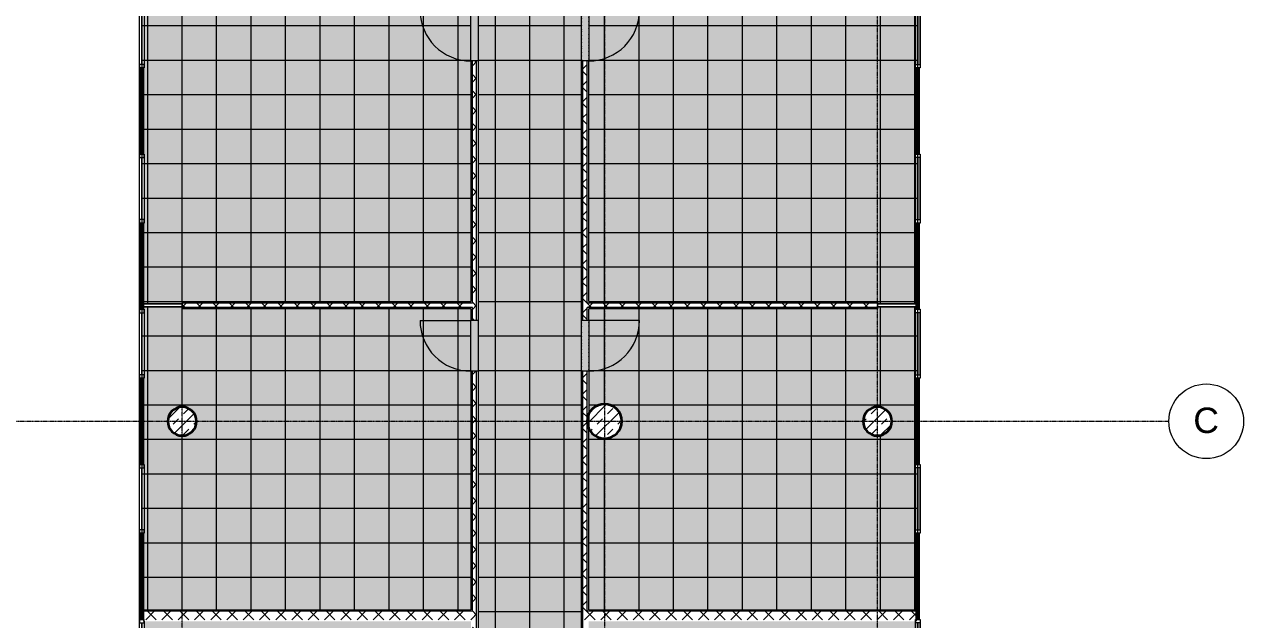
# Model space of a CAD drawing. Header units: millimetres. Extents: x -309577 to 26510, y -302335 to 26695.
# Drawn here: x -195384 to -174168, y -259455 to -249094 of the extents above; entities that cross this region are included whole.
import ezdxf

# ---------------------------------------------------------------- set-up
doc = ezdxf.new("R2010")
doc.units = ezdxf.units.MM
doc.linetypes.add('Rasterlinie', pattern=[22.225, 12.7, -3.175, 3.175, -3.175])
doc.linetypes.add('Über Schnittebene 1', pattern=[1, 0, -1])
for name, color, linetype, lineweight in [('A-CLNG-GRID', 1, 'Continuous', 9), ('A-CLNG-SUSP', 5, 'Continuous', 9), ('A-DOOR', 1, 'Continuous', 9), ('A-FLOR-OTLN', 6, 'Continuous', 9), ('A-FLOR-PATT', 8, 'Continuous', 9), ('A-GLAZ', 6, 'Continuous', 9), ('A-GLAZ-FRAM', 6, 'Continuous', 9), ('A-GLAZ-GLAS', 6, 'Continuous', 9), ('A-WALL', 2, 'Continuous', 9), ('A-WALL-PATT', 2, 'Continuous', 35), ('S-COLS', 6, 'Continuous', 9), ('S-GRID', 1, 'Continuous', 9)]:
    doc.layers.add(name, color=color, linetype=linetype, lineweight=lineweight)
pattern_1 = [(180, (0, 0), (-6e-14, -500), [])]
pattern_2 = [(45, (0, 0), (-141.42136, 141.42136), []), (135, (0, 0), (-141.42136, -141.42136), [])]

# ---------------------------------------------------------------- blocks, each defined once
blk = doc.blocks.new('STB Stütze - rund - STB d_60-291082-Ebene 2')
at = {"layer": 'S-COLS'}
for start, end in [(0, 180), (180, 0)]:
    blk.add_arc((0, 0), 300, start, end, dxfattribs=at)
blk = doc.blocks.new('STB Stütze - rund - STB d_50-291081-Ebene 2')
at = {"layer": 'S-COLS'}
for start, end in [(0, 180), (180, 0)]:
    blk.add_arc((0, 0), 250, start, end, dxfattribs=at)
blk = doc.blocks.new('Systemelement - Metallpanel-V17-Ebene 2')
at = {"layer": 'A-GLAZ'}
h = blk.add_hatch(dxfattribs=at)
h.set_pattern_fill('FP_3', color=256, style=0, pattern_type=2)
h.set_pattern_definition(pattern_1)
h.paths.add_polyline_path([(750, 15), (750, 25), (-750, 25), (-750, 15), (-671, 15)], flags=0)
blk.add_line((-750, 25), (750, 25), dxfattribs=at)
blk = doc.blocks.new('Systemelement - Holzverschalung-282526-Ebene 2')
at = {"layer": 'A-GLAZ'}
for p, q in [((-337.5, 25), (337.5, 25)), ((-337.5, 25), (-337.5, -25)), ((337.5, 25), (337.5, -25)), ((337.5, -25), (-337.5, -25))]:
    blk.add_line(p, q, dxfattribs=at)
blk = doc.blocks.new('Fensterelement 1-flg - Standard-250493-Ebene 2')
at = {"layer": 'A-GLAZ-FRAM'}
for p, q in [((-600, -40), (-600, 40)), ((-600, 40), (600, 40)), ((600, 40), (600, -40)), ((600, -40), (-600, -40))]:
    blk.add_line(p, q, dxfattribs=at)
at = {"layer": 'A-GLAZ-GLAS'}
blk.add_line((-540, 0), (540, 0), dxfattribs=at)
blk = doc.blocks.new('Systemelement - Verglasung-250494-Ebene 2')
at = {"layer": 'A-GLAZ'}
for p, q in [((-750, 15), (750, 15)), ((-750, 15), (-750, -15)), ((750, 15), (750, -15)), ((750, -15), (-750, -15))]:
    blk.add_line(p, q, dxfattribs=at)
blk = doc.blocks.new('Fensterelement 1-flg - Standard-V13-Ebene 2')
at = {"layer": 'A-GLAZ-FRAM'}
for p, q in [((-600, -40), (-600, 40)), ((-600, 40), (570, 40)), ((600, 25), (600, -40)), ((600, -40), (-600, -40))]:
    blk.add_line(p, q, dxfattribs=at)
at = {"layer": 'A-GLAZ-GLAS'}
blk.add_line((-540, 0), (540, 0), dxfattribs=at)
blk = doc.blocks.new('Systemelement - Metallpanel-V15-Ebene 2')
at = {"layer": 'A-GLAZ'}
h = blk.add_hatch(dxfattribs=at)
h.set_pattern_fill('FP_1', color=256, style=0, pattern_type=2)
h.set_pattern_definition(pattern_1)
h.paths.add_polyline_path([(750, -15), (-750, -15), (-750, -25), (750, -25)], flags=0)
blk.add_line((750, -25), (-750, -25), dxfattribs=at)
blk = doc.blocks.new('Systemelement - Metallpanel-V20-Ebene 2')
at = {"layer": 'A-GLAZ'}
h = blk.add_hatch(dxfattribs=at)
h.set_pattern_fill('FP_1', color=256, style=0, pattern_type=2)
h.set_pattern_definition(pattern_1)
h.paths.add_polyline_path([(750, -25), (750, -15), (705, -15), (705, -25)], flags=0)
h.paths.add_polyline_path([(655, -15), (-750, -15), (-750, -25), (655, -25)], flags=0)
for p, q in [((655, -25), (-750, -25)), ((750, -25), (705, -25))]:
    blk.add_line(p, q, dxfattribs=at)
blk = doc.blocks.new('Fensterelement 1-flg - Standard-250448-Ebene 2')
at = {"layer": 'A-GLAZ-FRAM'}
for p, q in [((-600, 40), (600, 40)), ((-600, -40), (-600, 40)), ((600, 40), (600, -40)), ((600, -40), (-600, -40))]:
    blk.add_line(p, q, dxfattribs=at)
at = {"layer": 'A-GLAZ-GLAS'}
blk.add_line((-540, 0), (540, 0), dxfattribs=at)
blk = doc.blocks.new('Systemelement - Verglasung-250449-Ebene 2')
at = {"layer": 'A-GLAZ'}
for p, q in [((-750, 15), (750, 15)), ((-750, 15), (-750, -15)), ((750, 15), (750, -15)), ((750, -15), (-750, -15))]:
    blk.add_line(p, q, dxfattribs=at)
blk = doc.blocks.new('Systemelement - Verglasung-V22-Ebene 2')
at = {"layer": 'A-GLAZ'}
for p, q in [((-750, 15), (655, 15)), ((-750, 15), (-750, -15)), ((705, 15), (750, 15)), ((750, 15), (750, -15)), ((655, -15), (-750, -15)), ((750, -15), (705, -15))]:
    blk.add_line(p, q, dxfattribs=at)
blk = doc.blocks.new('Fensterelement 1-flg - Standard-V6-Ebene 2')
at = {"layer": 'A-GLAZ-FRAM'}
for p, q in [((-600, 40), (600, 40)), ((-600, -40), (-600, 40)), ((600, 40), (600, -25)), ((570, -40), (-600, -40))]:
    blk.add_line(p, q, dxfattribs=at)
at = {"layer": 'A-GLAZ-GLAS'}
blk.add_line((-540, 0), (540, 0), dxfattribs=at)
blk = doc.blocks.new('Systemelement - Holzverschalung-282561-Ebene 2')
at = {"layer": 'A-GLAZ'}
for p, q in [((-362.5, 25), (362.5, 25)), ((-362.5, 25), (-362.5, -25)), ((362.5, 25), (362.5, -25)), ((362.5, -25), (-362.5, -25))]:
    blk.add_line(p, q, dxfattribs=at)
blk = doc.blocks.new('Systemelement - Metallpanel-V37-Ebene 2')
at = {"layer": 'A-GLAZ'}
h = blk.add_hatch(dxfattribs=at)
h.set_pattern_fill('FP_1', color=256, style=0, pattern_type=2)
h.set_pattern_definition(pattern_1)
h.paths.add_polyline_path([(750, 25), (-750, 25), (-750, 15), (750, 15)], flags=0)
h.paths.add_polyline_path([(750, -15), (-750, -15), (-750, -25), (750, -25)], flags=0)
for p, q in [((-750, 25), (750, 25)), ((750, -25), (-750, -25))]:
    blk.add_line(p, q, dxfattribs=at)
blk = doc.blocks.new('Systemelement - Metallpanel-V36-Ebene 2')
at = {"layer": 'A-GLAZ'}
h = blk.add_hatch(dxfattribs=at)
h.set_pattern_fill('FP_1', color=256, style=0, pattern_type=2)
h.set_pattern_definition(pattern_1)
h.paths.add_polyline_path([(750, -15), (-750, -15), (-750, -25), (750, -25)], flags=0)
h.paths.add_polyline_path([(750, 15), (750, 25), (-750, 25), (-750, 15), (-597, 15)], flags=0)
for p, q in [((-750, 25), (750, 25)), ((655, -25), (-750, -25)), ((750, -25), (705, -25))]:
    blk.add_line(p, q, dxfattribs=at)
blk = doc.blocks.new('Systemelement - Metallpanel-V38-Ebene 2')
at = {"layer": 'A-GLAZ'}
h = blk.add_hatch(dxfattribs=at)
h.set_pattern_fill('FP_1', color=256, style=0, pattern_type=2)
h.set_pattern_definition(pattern_1)
h.paths.add_polyline_path([(750, 25), (-750, 25), (-750, 15), (750, 15)], flags=0)
h.paths.add_polyline_path([(750, -15), (-750, -15), (-750, -25), (750, -25)], flags=0)
for p, q in [((-750, 25), (750, 25)), ((580, -25), (-750, -25))]:
    blk.add_line(p, q, dxfattribs=at)
blk = doc.blocks.new('Fensterelement 1-flg - Standard-250499-Ebene 2')
at = {"layer": 'A-GLAZ-FRAM'}
for p, q in [((-600, -40), (-600, 40)), ((-600, 40), (-540, 40)), ((-540, 40), (-540, -40)), ((540, 40), (-540, 40)), ((540, -40), (540, 40)), ((540, 40), (600, 40)), ((600, 40), (600, -40)), ((-540, -40), (-600, -40)), ((-540, -40), (540, -40)), ((600, -40), (540, -40))]:
    blk.add_line(p, q, dxfattribs=at)
at = {"layer": 'A-GLAZ-GLAS'}
blk.add_line((-540, 0), (540, 0), dxfattribs=at)
blk = doc.blocks.new('Systemelement - Verglasung-V41-Ebene 2')
at = {"layer": 'A-GLAZ'}
for p, q in [((750, 15), (-750, 15)), ((-750, -15), (750, -15))]:
    blk.add_line(p, q, dxfattribs=at)
blk = doc.blocks.new('Systemelement - Metallpanel-V25-Ebene 2')
at = {"layer": 'A-GLAZ'}
h = blk.add_hatch(dxfattribs=at)
h.set_pattern_fill('FP_3', color=256, style=0, pattern_type=2)
h.set_pattern_definition(pattern_1)
h.paths.add_polyline_path([(750, 25), (-750, 25), (-750, 15), (750, 15)], flags=0)
h.paths.add_polyline_path([(750, -15), (-750, -15), (-750, -25), (750, -25)], flags=0)
for p, q in [((-750, 25), (750, 25)), ((750, -25), (-750, -25))]:
    blk.add_line(p, q, dxfattribs=at)
blk = doc.blocks.new('Systemelement - Metallpanel-V24-Ebene 2')
at = {"layer": 'A-GLAZ'}
h = blk.add_hatch(dxfattribs=at)
h.set_pattern_fill('FP_3', color=256, style=0, pattern_type=2)
h.set_pattern_definition(pattern_1)
h.paths.add_polyline_path([(750, -15), (-750, -15), (-750, -25), (750, -25)], flags=0)
h.paths.add_polyline_path([(750, 15), (750, 25), (-750, 25), (-750, 15), (-597, 15)], flags=0)
for p, q in [((-750, 25), (655, 25)), ((705, 25), (750, 25)), ((750, -25), (-750, -25))]:
    blk.add_line(p, q, dxfattribs=at)
blk = doc.blocks.new('Systemelement - Metallpanel-V26-Ebene 2')
at = {"layer": 'A-GLAZ'}
h = blk.add_hatch(dxfattribs=at)
h.set_pattern_fill('FP_3', color=256, style=0, pattern_type=2)
h.set_pattern_definition(pattern_1)
h.paths.add_polyline_path([(750, 25), (-750, 25), (-750, 15), (750, 15)], flags=0)
h.paths.add_polyline_path([(750, -15), (-750, -15), (-750, -25), (750, -25)], flags=0)
for p, q in [((-750, 25), (580, 25)), ((750, -25), (-750, -25))]:
    blk.add_line(p, q, dxfattribs=at)
blk = doc.blocks.new('Fensterelement 1-flg - Standard-250454-Ebene 2')
at = {"layer": 'A-GLAZ-FRAM'}
for p, q in [((-540, 40), (-600, 40)), ((-600, 40), (-600, -40)), ((-540, -40), (-540, 40)), ((-540, 40), (540, 40)), ((600, 40), (540, 40)), ((540, 40), (540, -40)), ((600, -40), (600, 40)), ((-600, -40), (-540, -40)), ((540, -40), (-540, -40)), ((540, -40), (600, -40))]:
    blk.add_line(p, q, dxfattribs=at)
at = {"layer": 'A-GLAZ-GLAS'}
blk.add_line((-540, 0), (540, 0), dxfattribs=at)
blk = doc.blocks.new('Systemelement - Verglasung-V29-Ebene 2')
at = {"layer": 'A-GLAZ'}
for p, q in [((750, 15), (-750, 15)), ((-750, -15), (750, -15))]:
    blk.add_line(p, q, dxfattribs=at)
blk = doc.blocks.new('STB Stütze - rund - STB d_60-V80-Ebene 2')
at = {"layer": 'S-COLS'}
h = blk.add_hatch(dxfattribs=at)
h.set_pattern_fill('FP_94', color=256, style=0, pattern_type=2)
h.set_pattern_definition([(225, (-185288.7, -256002.99), (179.60512, -179.60512), []), (225, (-185468.3, -256002.99), (179.60512, -179.60512), [127, -127])])
h.paths.add_polyline_path([(0, 300), (-59, 294), (-115, 277), (-167, 249), (-212, 212), (-249, 167), (-277, 115), (-294, 59), (-300, 0), (-294, -59), (-277, -115), (-249, -167), (-212, -212), (-167, -249), (-115, -277), (-59, -294), (0, -300), (59, -294), (115, -277), (167, -249), (212, -212), (249, -167), (277, -115), (294, -59), (300, 0), (294, 59), (277, 115), (249, 167), (212, 212), (167, 249), (115, 277), (59, 294)], flags=0)
at = {"layer": 'S-COLS', "lineweight": 35}
for start, end in [(0, 180), (180, 0)]:
    blk.add_arc((0, 0), 300, start, end, dxfattribs=at)
blk = doc.blocks.new('STB Stütze - rund - STB d_50-V81-Ebene 2')
at = {"layer": 'S-COLS'}
h = blk.add_hatch(dxfattribs=at)
h.set_pattern_fill('FP_95', color=256, style=0, pattern_type=2)
h.set_pattern_definition([(225, (-180538.7, -256002.99), (179.60512, -179.60512), []), (225, (-180718.3, -256002.99), (179.60512, -179.60512), [127, -127])])
h.paths.add_polyline_path([(0, 250), (-56, 244), (-108, 225), (-156, 195), (-195, 156), (-225, 108), (-244, 56), (-250, 0), (-244, -56), (-225, -108), (-195, -156), (-156, -195), (-108, -225), (-56, -244), (0, -250), (56, -244), (108, -225), (157, -194), (195, -156), (225, -108), (244, -56), (250, 0), (244, 56), (225, 108), (195, 156), (156, 195), (108, 225), (56, 244)], flags=0)
at = {"layer": 'S-COLS', "lineweight": 35}
for start, end in [(0, 180), (180, 0)]:
    blk.add_arc((0, 0), 250, start, end, dxfattribs=at)
blk = doc.blocks.new('STB Stütze - rund - STB d_50-V82-Ebene 2')
at = {"layer": 'S-COLS'}
h = blk.add_hatch(dxfattribs=at)
h.set_pattern_fill('FP_96', color=256, style=0, pattern_type=2)
h.set_pattern_definition([(225, (-192638.7, -256002.99), (179.60512, -179.60512), []), (225, (-192818.3, -256002.99), (179.60512, -179.60512), [127, -127])])
h.paths.add_polyline_path([(0, 250), (-56, 244), (-108, 225), (-156, 195), (-195, 156), (-225, 108), (-244, 56), (-250, 0), (-244, -56), (-225, -108), (-195, -156), (-156, -195), (-108, -225), (-56, -244), (0, -250), (56, -244), (108, -225), (157, -194), (195, -156), (225, -108), (244, -56), (250, 0), (244, 56), (225, 108), (195, 156), (156, 195), (108, 225), (56, 244)], flags=0)
at = {"layer": 'S-COLS', "lineweight": 35}
for start, end in [(0, 180), (180, 0)]:
    blk.add_arc((0, 0), 250, start, end, dxfattribs=at)
blk = doc.blocks.new('Drehflügel 1-flg - Stahlzarge1 - 88_5 x 2_26-266603-Ebene 2')
at = {"layer": 'A-DOOR'}
blk.add_line((442, 962), (442, 77), dxfattribs=at)
at = {"layer": 'A-DOOR', "linetype": 'Über Schnittebene 1'}
for p, q in [((-443, 77), (442, 77)), ((442, -48), (-443, -48))]:
    blk.add_line(p, q, dxfattribs=at)
at = {"layer": 'A-DOOR'}
blk.add_arc((442, 77), 885, 90, 180, dxfattribs=at)
blk = doc.blocks.new('Drehflügel 1-flg - Stahlzarge1 - 88_5 x 2_26-266604-Ebene 2')
at = {"layer": 'A-DOOR', "linetype": 'Über Schnittebene 1'}
for p, q in [((442, 48), (-443, 48)), ((-443, -77), (442, -77))]:
    blk.add_line(p, q, dxfattribs=at)
at = {"layer": 'A-DOOR'}
blk.add_line((442, -962), (442, -77), dxfattribs=at)
blk.add_arc((442, -77), 885, 180, 270, dxfattribs=at)
blk = doc.blocks.new('Systemelement - Holzverschalung-V87-Ebene 2')
at = {"layer": 'A-GLAZ'}
for p, q in [((337.5, 25), (-337.5, 25)), ((-337.5, 25), (-337.5, -25)), ((337.5, -25), (337.5, 25)), ((-337.5, -25), (337.5, -25))]:
    blk.add_line(p, q, dxfattribs=at)
blk = doc.blocks.new('Raster - Rasterbeschriftung-194804-Ebene 2')
at = {"layer": 'S-GRID'}
blk.add_circle((0, 0), 6.5, dxfattribs=at)

msp = doc.modelspace()

# ---------------------------------------------------------------- hatches: boundary and pattern name
at = {"layer": 'A-CLNG-GRID', "lineweight": 18}
h = msp.add_hatch(dxfattribs=at)
h.set_pattern_fill('FP_56', color=256, style=0, pattern_type=2)
h.set_pattern_definition([(270, (-186588.7, 259683), (600, 4e-14), []), (0, (-186588.7, 259683), (0, 600), [])])
h.paths.add_polyline_path([(-189934, -278983), (-183244, -278983), (-183244, -277583), (-185689, -277583), (-185689, -240678), (-187489, -240678), (-187489, -277583), (-189934, -277583), (-189934, -278481)], flags=0)
h = msp.add_hatch(dxfattribs=at)
h.set_pattern_fill('FP_44', color=256, style=0, pattern_type=2)
h.set_pattern_definition([(90, (-190238.7, 251283), (-600, 4e-14), []), (180, (-190238.7, 251283), (-7e-14, -600), [])])
h.paths.add_polyline_path([(-193339, -253958), (-192639, -253958), (-192639, -253920), (-187614, -253920), (-187614, -248645), (-192639, -248645), (-192639, -248608), (-193339, -248608), (-193339, -251558)], flags=0)
h = msp.add_hatch(dxfattribs=at)
h.set_pattern_fill('FP_39', color=256, style=0, pattern_type=2)
h.set_pattern_definition([(90, (-182888.7, 251283), (-600, 4e-14), []), (180, (-182888.7, 251283), (-7e-14, -600), [])])
h.paths.add_polyline_path([(-179839, -253983), (-179839, -248583), (-179864, -248583), (-179864, -248608), (-180539, -248608), (-180539, -248645), (-185564, -248645), (-185564, -253920), (-180539, -253920), (-180539, -253958), (-179864, -253958), (-179864, -253983)], flags=0)
h = msp.add_hatch(dxfattribs=at)
h.set_pattern_fill('FP_45', color=256, style=0, pattern_type=2)
h.set_pattern_definition([(180, (-190238.7, 256683), (-7e-14, -600), []), (270, (-190238.7, 256683), (600, 4e-14), [])])
h.paths.add_polyline_path([(-191044, -259283), (-187614, -259283), (-187614, -254045), (-192639, -254045), (-192639, -254008), (-193339, -254008), (-193339, -259283)], flags=0)
h.paths.add_polyline_path([(-192639, -256253), (-192694, -256247), (-192747, -256228), (-192795, -256198), (-192834, -256159), (-192864, -256111), (-192882, -256059), (-192889, -256003), (-192882, -255947), (-192864, -255895), (-192834, -255847), (-192795, -255808), (-192747, -255778), (-192694, -255759), (-192639, -255753), (-192583, -255759), (-192530, -255778), (-192483, -255808), (-192443, -255847), (-192413, -255895), (-192395, -255947), (-192389, -256003), (-192395, -256059), (-192413, -256111), (-192443, -256159), (-192483, -256198), (-192530, -256228), (-192583, -256247)], flags=0)
h = msp.add_hatch(dxfattribs=at)
h.set_pattern_fill('FP_37', color=256, style=0, pattern_type=2)
h.set_pattern_definition([(180, (-182888.7, 256683), (-7e-14, -600), []), (270, (-182888.7, 256683), (600, 4e-14), [])])
h.paths.add_polyline_path([(-185564, -259283), (-179839, -259283), (-179839, -253983), (-179864, -253983), (-179864, -254008), (-180539, -254008), (-180539, -254045), (-185564, -254045), (-185564, -255884), (-185538, -255836), (-185501, -255791), (-185455, -255754), (-185403, -255726), (-185347, -255709), (-185289, -255703), (-185230, -255709), (-185174, -255726), (-185122, -255754), (-185077, -255791), (-185039, -255836), (-185012, -255888), (-184994, -255944), (-184989, -256003), (-184994, -256062), (-185012, -256118), (-185039, -256170), (-185077, -256215), (-185122, -256252), (-185174, -256280), (-185230, -256297), (-185289, -256303), (-185347, -256297), (-185403, -256280), (-185455, -256252), (-185501, -256215), (-185538, -256170), (-185564, -256122), (-185564, -258643)], flags=0)
h.paths.add_polyline_path([(-180539, -256253), (-180594, -256247), (-180647, -256228), (-180695, -256198), (-180734, -256159), (-180764, -256111), (-180782, -256059), (-180789, -256003), (-180782, -255947), (-180764, -255895), (-180734, -255847), (-180695, -255808), (-180647, -255778), (-180594, -255759), (-180539, -255753), (-180483, -255759), (-180430, -255778), (-180382, -255809), (-180343, -255847), (-180313, -255895), (-180295, -255947), (-180289, -256003), (-180295, -256059), (-180313, -256111), (-180343, -256159), (-180383, -256198), (-180430, -256228), (-180483, -256247)], flags=0)
at = {"layer": 'A-FLOR-PATT'}
h = msp.add_hatch(dxfattribs=at)
h.set_pattern_fill('FP_101', color=256, style=0, pattern_type=2)
h.set_pattern_definition([(90, (-186608.69, 258096.74), (-100, 6e-15), []), (180, (-186608.69, 258096.74), (-200, -200), [100, -700]), (180, (-186708.69, 258496.74), (-200, -200), [100, -700])])
h.paths.add_polyline_path([(-185256, -278983), (-183244, -278983), (-183244, -277583), (-185689, -277583), (-185689, -271330), (-185564, -271330), (-185564, -272084), (-185538, -272036), (-185501, -271991), (-185455, -271954), (-185403, -271926), (-185347, -271909), (-185289, -271903), (-185230, -271909), (-185174, -271926), (-185122, -271954), (-185077, -271991), (-185039, -272036), (-185012, -272088), (-184994, -272144), (-184989, -272203), (-184994, -272262), (-185012, -272318), (-185039, -272370), (-185077, -272415), (-185122, -272452), (-185174, -272480), (-185230, -272497), (-185289, -272503), (-185347, -272497), (-185403, -272480), (-185455, -272452), (-185501, -272415), (-185538, -272370), (-185564, -272322), (-185564, -275520), (-179864, -275520), (-179864, -274153), (-179879, -274153), (-179879, -272953), (-179864, -272953), (-179864, -271453), (-179879, -271453), (-179879, -270253), (-179864, -270253), (-179864, -270208), (-180539, -270208), (-180539, -270245), (-185564, -270245), (-185564, -270445), (-185689, -270445), (-185689, -265930), (-185564, -265930), (-185564, -270120), (-180539, -270120), (-180539, -270158), (-179864, -270158), (-179864, -268753), (-179879, -268753), (-179879, -267553), (-179864, -267553), (-179864, -266053), (-179879, -266053), (-179879, -264853), (-179864, -264853), (-179864, -264808), (-180539, -264808), (-180539, -264845), (-185564, -264845), (-185564, -265045), (-185689, -265045), (-185689, -260568), (-185564, -260568), (-185564, -263984), (-185538, -263936), (-185501, -263891), (-185455, -263854), (-185403, -263826), (-185347, -263809), (-185289, -263803), (-185230, -263809), (-185174, -263826), (-185122, -263854), (-185077, -263891), (-185039, -263936), (-185012, -263988), (-184994, -264044), (-184989, -264103), (-184994, -264162), (-185012, -264218), (-185039, -264270), (-185077, -264315), (-185122, -264352), (-185174, -264380), (-185230, -264397), (-185289, -264403), (-185347, -264397), (-185403, -264380), (-185455, -264352), (-185504, -264311), (-185538, -264270), (-185564, -264222), (-185564, -264720), (-180539, -264720), (-180539, -264758), (-179864, -264758), (-179864, -263353), (-179879, -263353), (-179879, -262153), (-179864, -262153), (-179864, -260653), (-179879, -260653), (-179879, -259483), (-185564, -259483), (-185564, -259683), (-185689, -259683), (-185689, -255130), (-185564, -255130), (-185564, -255884), (-185538, -255836), (-185501, -255791), (-185455, -255754), (-185403, -255726), (-185347, -255709), (-185289, -255703), (-185230, -255709), (-185174, -255726), (-185122, -255754), (-185077, -255791), (-185039, -255836), (-185012, -255888), (-184994, -255944), (-184989, -256003), (-184994, -256062), (-185012, -256118), (-185039, -256170), (-185077, -256215), (-185122, -256252), (-185174, -256280), (-185230, -256297), (-185289, -256303), (-185347, -256297), (-185403, -256280), (-185455, -256252), (-185501, -256215), (-185538, -256170), (-185564, -256122), (-185564, -259283), (-179864, -259283), (-179864, -257953), (-179879, -257953), (-179879, -256753), (-179864, -256753), (-179864, -255253), (-179879, -255253), (-179879, -254053), (-179864, -254053), (-179864, -254008), (-180539, -254008), (-180539, -254045), (-185564, -254045), (-185564, -254245), (-185689, -254245), (-185689, -249730), (-185564, -249730), (-185564, -253920), (-180539, -253920), (-180539, -253958), (-179864, -253958), (-179864, -252553), (-179879, -252553), (-179879, -251353), (-179864, -251353), (-179864, -249853), (-179879, -249853), (-179879, -248653), (-179864, -248653), (-179864, -248608), (-180539, -248608), (-180539, -248645), (-185564, -248645), (-185564, -248845), (-185689, -248845), (-185689, -245680), (-185564, -245680), (-185564, -247784), (-185538, -247736), (-185501, -247691), (-185455, -247654), (-185403, -247626), (-185347, -247609), (-185289, -247603), (-185230, -247609), (-185174, -247626), (-185122, -247654), (-185077, -247691), (-185039, -247736), (-185012, -247788), (-184994, -247844), (-184989, -247903), (-184994, -247962), (-185012, -248018), (-185039, -248070), (-185077, -248115), (-185122, -248152), (-185174, -248180), (-185230, -248197), (-185289, -248203), (-185347, -248197), (-185403, -248180), (-185455, -248152), (-185501, -248115), (-185538, -248070), (-185564, -248022), (-185564, -248520), (-180539, -248520), (-180539, -248558), (-179864, -248558), (-179864, -247153), (-179879, -247153), (-179879, -245953), (-179864, -245953), (-179864, -244558), (-180539, -244558), (-180539, -244595), (-185564, -244595), (-185564, -244795), (-185689, -244795), (-185689, -244270), (-185564, -244270), (-185564, -244470), (-180539, -244470), (-180539, -244508), (-179864, -244508), (-179864, -244453), (-179879, -244453), (-179879, -243253), (-179864, -243253), (-179864, -241753), (-179879, -241753), (-179879, -240673), (-185489, -240673), (-185489, -241483), (-185564, -241483), (-185564, -243385), (-185689, -243385), (-185689, -240678), (-185889, -240678), (-185889, -240673), (-187289, -240673), (-187289, -240678), (-187489, -240678), (-187489, -243385), (-187614, -243385), (-187614, -241483), (-187689, -241483), (-187689, -240673), (-193299, -240673), (-193299, -241753), (-193314, -241753), (-193314, -243253), (-193299, -243253), (-193299, -244453), (-193314, -244453), (-193314, -244508), (-192639, -244508), (-192639, -244470), (-187614, -244470), (-187614, -244270), (-187489, -244270), (-187489, -244795), (-187614, -244795), (-187614, -244595), (-192639, -244595), (-192639, -244558), (-193314, -244558), (-193314, -245953), (-193299, -245953), (-193299, -247153), (-193314, -247153), (-193314, -248558), (-192639, -248558), (-192639, -248520), (-187614, -248520), (-187614, -245680), (-187489, -245680), (-187489, -248845), (-187614, -248845), (-187614, -248645), (-192639, -248645), (-192639, -248608), (-193314, -248608), (-193314, -248653), (-193299, -248653), (-193299, -249853), (-193314, -249853), (-193314, -251353), (-193299, -251353), (-193299, -252553), (-193314, -252553), (-193314, -253958), (-192639, -253958), (-192639, -253920), (-187614, -253920), (-187614, -249730), (-187489, -249730), (-187489, -254245), (-187614, -254245), (-187614, -254045), (-192639, -254045), (-192639, -254008), (-193314, -254008), (-193314, -254053), (-193299, -254053), (-193299, -255253), (-193314, -255253), (-193314, -256753), (-193299, -256753), (-193299, -257953), (-193314, -257953), (-193314, -259283), (-187614, -259283), (-187614, -255130), (-187489, -255130), (-187489, -259683), (-187614, -259683), (-187614, -259483), (-193299, -259483), (-193299, -260653), (-193314, -260653), (-193314, -262153), (-193299, -262153), (-193299, -263353), (-193314, -263353), (-193314, -263408), (-192639, -263408), (-192639, -263370), (-187614, -263370), (-187614, -260568), (-187489, -260568), (-187489, -263695), (-187614, -263695), (-187614, -263495), (-192639, -263495), (-192639, -263458), (-193314, -263458), (-193314, -264853), (-193299, -264853), (-193299, -266053), (-193314, -266053), (-193314, -267458), (-192639, -267458), (-192639, -267420), (-187614, -267420), (-187614, -264580), (-187489, -264580), (-187489, -267745), (-187614, -267745), (-187614, -267545), (-192639, -267545), (-192639, -267508), (-193314, -267508), (-193314, -267553), (-193299, -267553), (-193299, -268753), (-193314, -268753), (-193314, -270253), (-193299, -270253), (-193299, -271453), (-193314, -271453), (-193314, -271508), (-192639, -271508), (-192639, -271470), (-187614, -271470), (-187614, -268630), (-187489, -268630), (-187489, -271795), (-187614, -271795), (-187614, -271595), (-192639, -271595), (-192639, -271558), (-193314, -271558), (-193314, -272953), (-193299, -272953), (-193299, -274153), (-193314, -274153), (-193314, -275520), (-187614, -275520), (-187614, -272680), (-187489, -272680), (-187489, -277583), (-189934, -277583), (-189934, -278983), (-185714, -278983)], flags=0)
h.paths.add_polyline_path([(-180539, -272453), (-180594, -272447), (-180647, -272428), (-180695, -272398), (-180734, -272359), (-180764, -272311), (-180782, -272259), (-180789, -272203), (-180782, -272147), (-180764, -272095), (-180734, -272047), (-180695, -272008), (-180647, -271978), (-180594, -271959), (-180539, -271953), (-180483, -271959), (-180430, -271978), (-180383, -272008), (-180343, -272047), (-180313, -272095), (-180295, -272147), (-180289, -272203), (-180295, -272259), (-180313, -272311), (-180343, -272359), (-180383, -272398), (-180430, -272428), (-180483, -272447)], flags=0)
h.paths.add_polyline_path([(-192639, -272453), (-192694, -272447), (-192747, -272428), (-192795, -272398), (-192834, -272359), (-192864, -272311), (-192882, -272259), (-192889, -272203), (-192882, -272147), (-192864, -272095), (-192834, -272047), (-192795, -272008), (-192747, -271978), (-192694, -271959), (-192639, -271953), (-192583, -271959), (-192530, -271978), (-192483, -272008), (-192443, -272047), (-192413, -272095), (-192395, -272147), (-192389, -272203), (-192395, -272259), (-192413, -272311), (-192443, -272359), (-192483, -272398), (-192530, -272428), (-192583, -272447)], flags=0)
h.paths.add_polyline_path([(-192639, -264353), (-192694, -264347), (-192747, -264328), (-192795, -264298), (-192834, -264259), (-192864, -264211), (-192882, -264159), (-192889, -264103), (-192882, -264047), (-192864, -263995), (-192834, -263947), (-192795, -263908), (-192747, -263878), (-192694, -263859), (-192639, -263853), (-192583, -263859), (-192530, -263878), (-192483, -263908), (-192443, -263947), (-192413, -263995), (-192395, -264047), (-192389, -264103), (-192395, -264159), (-192413, -264211), (-192443, -264259), (-192483, -264298), (-192530, -264328), (-192583, -264347)], flags=0)
h.paths.add_polyline_path([(-180539, -264353), (-180594, -264347), (-180647, -264328), (-180695, -264298), (-180734, -264259), (-180764, -264211), (-180782, -264159), (-180789, -264103), (-180782, -264047), (-180764, -263995), (-180734, -263947), (-180695, -263908), (-180647, -263878), (-180594, -263859), (-180539, -263853), (-180483, -263859), (-180430, -263878), (-180383, -263908), (-180343, -263947), (-180313, -263995), (-180295, -264047), (-180289, -264103), (-180295, -264159), (-180313, -264211), (-180343, -264259), (-180383, -264298), (-180430, -264328), (-180483, -264347)], flags=0)
h.paths.add_polyline_path([(-180539, -256253), (-180594, -256247), (-180647, -256228), (-180695, -256198), (-180734, -256159), (-180764, -256111), (-180782, -256059), (-180789, -256003), (-180782, -255947), (-180764, -255895), (-180734, -255847), (-180695, -255808), (-180647, -255778), (-180594, -255759), (-180539, -255753), (-180483, -255759), (-180430, -255778), (-180382, -255809), (-180343, -255847), (-180313, -255895), (-180295, -255947), (-180289, -256003), (-180295, -256059), (-180313, -256111), (-180343, -256159), (-180383, -256198), (-180430, -256228), (-180483, -256247)], flags=0)
h.paths.add_polyline_path([(-192639, -256253), (-192694, -256247), (-192747, -256228), (-192795, -256198), (-192834, -256159), (-192864, -256111), (-192882, -256059), (-192889, -256003), (-192882, -255947), (-192864, -255895), (-192834, -255847), (-192795, -255808), (-192747, -255778), (-192694, -255759), (-192639, -255753), (-192583, -255759), (-192530, -255778), (-192483, -255808), (-192443, -255847), (-192413, -255895), (-192395, -255947), (-192389, -256003), (-192395, -256059), (-192413, -256111), (-192443, -256159), (-192483, -256198), (-192530, -256228), (-192583, -256247)], flags=0)
h.paths.add_polyline_path([(-192639, -248153), (-192694, -248147), (-192747, -248128), (-192795, -248098), (-192834, -248059), (-192864, -248011), (-192882, -247959), (-192889, -247903), (-192882, -247847), (-192864, -247795), (-192834, -247747), (-192795, -247708), (-192747, -247678), (-192694, -247659), (-192639, -247653), (-192583, -247659), (-192530, -247678), (-192483, -247708), (-192443, -247747), (-192413, -247795), (-192395, -247847), (-192389, -247903), (-192395, -247959), (-192413, -248011), (-192443, -248059), (-192483, -248098), (-192530, -248128), (-192583, -248147)], flags=0)
h.paths.add_polyline_path([(-180539, -248153), (-180594, -248147), (-180647, -248128), (-180695, -248098), (-180734, -248059), (-180764, -248011), (-180782, -247959), (-180789, -247903), (-180782, -247847), (-180764, -247795), (-180734, -247747), (-180695, -247708), (-180647, -247678), (-180594, -247659), (-180539, -247653), (-180483, -247659), (-180430, -247678), (-180383, -247708), (-180343, -247747), (-180313, -247795), (-180295, -247847), (-180289, -247903), (-180295, -247959), (-180313, -248011), (-180343, -248059), (-180383, -248098), (-180430, -248128), (-180483, -248147)], flags=0)
at = {"layer": 'A-WALL-PATT', "lineweight": 9}
h = msp.add_hatch(dxfattribs=at)
h.set_pattern_fill('FP_59', color=256, style=0, pattern_type=2)
h.set_pattern_definition(pattern_2)
h.paths.add_polyline_path([(-187589, -275520), (-187514, -275520), (-187514, -272680), (-187589, -272680), (-187589, -274230)], flags=0)
h.paths.add_polyline_path([(-187514, -271795), (-187514, -268630), (-187589, -268630), (-187589, -271795)], flags=0)
h.paths.add_polyline_path([(-187589, -267745), (-187514, -267745), (-187514, -264580), (-187589, -264580), (-187589, -267520)], flags=0)
h.paths.add_polyline_path([(-187589, -263695), (-187514, -263695), (-187514, -260568), (-187589, -260568), (-187589, -263470)], flags=0)
h.paths.add_polyline_path([(-187589, -259683), (-187514, -259683), (-187514, -255130), (-187589, -255130), (-187589, -259458)], flags=0)
h.paths.add_polyline_path([(-187589, -254245), (-187514, -254245), (-187514, -249730), (-187589, -249730), (-187589, -254020)], flags=0)
h.paths.add_polyline_path([(-187514, -248845), (-187514, -245680), (-187589, -245680), (-187589, -248845)], flags=0)
h.paths.add_polyline_path([(-187514, -244795), (-187514, -244270), (-187589, -244270), (-187589, -244795)], flags=0)
h.paths.add_polyline_path([(-187589, -243385), (-187514, -243385), (-187514, -241483), (-187589, -241483), (-187589, -243055)], flags=0)
h = msp.add_hatch(dxfattribs=at)
h.set_pattern_fill('FP_59', color=256, style=0, pattern_type=2)
h.set_pattern_definition(pattern_2)
h.paths.add_polyline_path([(-185664, -259308), (-185589, -259308), (-185589, -255130), (-185664, -255130), (-185664, -259283)], flags=0)
h.paths.add_polyline_path([(-185664, -254245), (-185589, -254245), (-185589, -249730), (-185664, -249730), (-185664, -251558)], flags=0)
h.paths.add_polyline_path([(-185664, -248845), (-185589, -248845), (-185589, -245680), (-185664, -245680), (-185664, -248724)], flags=0)
h.paths.add_polyline_path([(-185589, -244795), (-185589, -244270), (-185664, -244270), (-185664, -244795)], flags=0)
h.paths.add_polyline_path([(-185589, -243385), (-185589, -241483), (-185664, -241483), (-185664, -243385)], flags=0)
h = msp.add_hatch(dxfattribs=at)
h.set_pattern_fill('FP_59', color=256, style=0, pattern_type=2)
h.set_pattern_definition(pattern_2)
h.paths.add_polyline_path([(-187614, -254020), (-187589, -254020), (-187589, -253945), (-192639, -253945), (-192639, -254020), (-188150, -254020)], flags=0)
h = msp.add_hatch(dxfattribs=at)
h.set_pattern_fill('FP_59', color=256, style=0, pattern_type=2)
h.set_pattern_definition(pattern_2)
h.paths.add_polyline_path([(-180539, -254020), (-180539, -253945), (-185589, -253945), (-185589, -254020), (-182363, -254020)], flags=0)
h = msp.add_hatch(dxfattribs=at)
h.set_pattern_fill('FP_59', color=256, style=0, pattern_type=2)
h.set_pattern_definition(pattern_2)
h.paths.add_polyline_path([(-187589, -259458), (-187589, -259308), (-193314, -259308), (-193314, -259453), (-193299, -259453), (-193299, -259458), (-187614, -259458)], flags=0)
h = msp.add_hatch(dxfattribs=at)
h.set_pattern_fill('FP_59', color=256, style=0, pattern_type=2)
h.set_pattern_definition(pattern_2)
h.paths.add_polyline_path([(-182363, -259458), (-179879, -259458), (-179879, -259453), (-179864, -259453), (-179864, -259308), (-185664, -259308), (-185664, -259458), (-185256, -259458)], flags=0)

# ---------------------------------------------------------------- linework, layer by layer
at = {"layer": 'A-CLNG-SUSP'}
for p, q in [((-179839, -259283), (-179839, -240648)), ((-193339, -248608), (-193339, -253958)), ((-193339, -254008), (-193339, -259283)), ((-179839, -253983), (-179864, -253983)), ((-193339, -259283), (-193314, -259283)), ((-179864, -259283), (-179839, -259283))]:
    msp.add_line(p, q, dxfattribs=at)
at = {"layer": 'A-FLOR-OTLN'}
for p, q in [((-193379, -251353), (-193379, -249853)), ((-193379, -254053), (-193379, -252553)), ((-193379, -256753), (-193379, -255253)), ((-193379, -259453), (-193379, -257953))]:
    msp.add_line(p, q, dxfattribs=at)
at = {"layer": 'A-WALL'}
for p, q in [((-187489, -243385), (-187489, -272680)), ((-185689, -271330), (-185689, -243385)), ((-187614, -249730), (-187614, -248845)), ((-185564, -248845), (-185564, -249730)), ((-187589, -253945), (-187589, -249730)), ((-187514, -254245), (-187514, -249730)), ((-185664, -254245), (-185664, -249730)), ((-185589, -253945), (-185589, -249730)), ((-192639, -253920), (-187614, -253920)), ((-192639, -253920), (-192639, -254045)), ((-187589, -253945), (-192639, -253945)), ((-180539, -253945), (-185589, -253945)), ((-185564, -253920), (-180539, -253920)), ((-180539, -253920), (-180539, -254045)), ((-187589, -254020), (-192639, -254020)), ((-187614, -254045), (-192639, -254045)), ((-187589, -254245), (-187589, -254020)), ((-185589, -254245), (-185589, -254020)), ((-180539, -254020), (-185589, -254020)), ((-180539, -254045), (-185564, -254045)), ((-187614, -255130), (-187614, -254245)), ((-185564, -254245), (-185564, -256122)), ((-187589, -259308), (-187589, -255130)), ((-187514, -259683), (-187514, -255130)), ((-185664, -259683), (-185664, -255130)), ((-185589, -259308), (-185589, -255130)), ((-193314, -259283), (-187614, -259283)), ((-187589, -259308), (-193314, -259308)), ((-193314, -259453), (-193314, -259483)), ((-179864, -259308), (-185589, -259308)), ((-185564, -259283), (-179864, -259283)), ((-179864, -259453), (-179864, -259483))]:
    msp.add_line(p, q, dxfattribs=at)
at = {"layer": 'A-WALL', "color": 7}
for p, q in [((-187614, -249730), (-187614, -253920)), ((-187489, -249730), (-187614, -249730)), ((-185564, -249730), (-185689, -249730)), ((-185564, -253920), (-185564, -249730)), ((-187614, -254045), (-187614, -254245)), ((-185564, -254245), (-185564, -254045)), ((-187614, -254245), (-187489, -254245)), ((-185689, -254245), (-185564, -254245)), ((-187614, -255130), (-187614, -259283)), ((-187489, -255130), (-187614, -255130)), ((-185564, -255130), (-185689, -255130)), ((-185564, -259283), (-185564, -256122)), ((-193314, -259283), (-193314, -259453)), ((-179864, -259453), (-179864, -259283))]:
    msp.add_line(p, q, dxfattribs=at)
at = {"layer": 'S-GRID', "linetype": 'Rasterlinie'}
for p, q in [((-192639, -277785), (-192639, -235883)), ((-185289, -235883), (-185289, -277785)), ((-180539, -277785), (-180539, -235883)), ((-297439, -256003), (-175468, -256003))]:
    msp.add_line(p, q, dxfattribs=at)

# ---------------------------------------------------------------- block references
at = {"layer": 'A-DOOR', "rotation": 90}
for name, p in [('Drehflügel 1-flg - Stahlzarge1 - 88_5 x 2_26-266603-Ebene 2', (-187537, -249288)), ('Drehflügel 1-flg - Stahlzarge1 - 88_5 x 2_26-266604-Ebene 2', (-185641, -249288)), ('Drehflügel 1-flg - Stahlzarge1 - 88_5 x 2_26-266603-Ebene 2', (-187537, -254688)), ('Drehflügel 1-flg - Stahlzarge1 - 88_5 x 2_26-266604-Ebene 2', (-185641, -254688))]:
    msp.add_blockref(name, p, dxfattribs=at)
at = {"layer": 'A-GLAZ'}
for name, p, rotation in [('Fensterelement 1-flg - Standard-250448-Ebene 2', (-193339, -249253), 89.9999999999999), ('Fensterelement 1-flg - Standard-250454-Ebene 2', (-193339, -249253), 269.9999999999999), ('Fensterelement 1-flg - Standard-250493-Ebene 2', (-179839, -249253), 90.0000000000001), ('Fensterelement 1-flg - Standard-250499-Ebene 2', (-179839, -249253), 270.0000000000001), ('Systemelement - Metallpanel-V15-Ebene 2', (-193339, -250603), 269.9999999999999), ('Systemelement - Metallpanel-V25-Ebene 2', (-193339, -250603), 269.9999999999999), ('Systemelement - Verglasung-250449-Ebene 2', (-193339, -250603), 269.9999999999999), ('Systemelement - Verglasung-V29-Ebene 2', (-193339, -250603), 269.9999999999999), ('Systemelement - Metallpanel-V37-Ebene 2', (-179839, -250603), 270.0000000000001), ('Systemelement - Verglasung-250494-Ebene 2', (-179839, -250603), 270.0000000000001), ('Systemelement - Verglasung-V41-Ebene 2', (-179839, -250603), 270.0000000000001), ('Systemelement - Metallpanel-V17-Ebene 2', (-179839, -250603), 270.0000000000001), ('Fensterelement 1-flg - Standard-250448-Ebene 2', (-193339, -251953), 89.9999999999999), ('Fensterelement 1-flg - Standard-250454-Ebene 2', (-193339, -251953), 269.9999999999999), ('Fensterelement 1-flg - Standard-250493-Ebene 2', (-179839, -251953), 90.0000000000001), ('Fensterelement 1-flg - Standard-250499-Ebene 2', (-179839, -251953), 270.0000000000001), ('Systemelement - Metallpanel-V20-Ebene 2', (-193339, -253303), 269.9999999999999), ('Systemelement - Metallpanel-V24-Ebene 2', (-193339, -253303), 269.9999999999999), ('Systemelement - Verglasung-V22-Ebene 2', (-193339, -253303), 269.9999999999999), ('Systemelement - Verglasung-V29-Ebene 2', (-193339, -253303), 269.9999999999999), ('Systemelement - Metallpanel-V36-Ebene 2', (-179839, -253303), 270.0000000000001), ('Systemelement - Verglasung-250494-Ebene 2', (-179839, -253303), 270.0000000000001), ('Systemelement - Verglasung-V41-Ebene 2', (-179839, -253303), 270.0000000000001), ('Systemelement - Metallpanel-V17-Ebene 2', (-179839, -253303), 270.0000000000001), ('Fensterelement 1-flg - Standard-250448-Ebene 2', (-193339, -254653), 89.9999999999999), ('Fensterelement 1-flg - Standard-250454-Ebene 2', (-193339, -254653), 269.9999999999999), ('Systemelement - Holzverschalung-282561-Ebene 2', (-193001, -253983), 180), ('Systemelement - Holzverschalung-V87-Ebene 2', (-192976, -253983), 180), ('Fensterelement 1-flg - Standard-250493-Ebene 2', (-179839, -254653), 90.0000000000001), ('Fensterelement 1-flg - Standard-250499-Ebene 2', (-179839, -254653), 270.0000000000001), ('Systemelement - Metallpanel-V15-Ebene 2', (-193339, -256003), 269.9999999999999), ('Systemelement - Metallpanel-V25-Ebene 2', (-193339, -256003), 269.9999999999999), ('Systemelement - Verglasung-250449-Ebene 2', (-193339, -256003), 269.9999999999999), ('Systemelement - Verglasung-V29-Ebene 2', (-193339, -256003), 269.9999999999999), ('Systemelement - Metallpanel-V37-Ebene 2', (-179839, -256003), 270.0000000000001), ('Systemelement - Verglasung-250494-Ebene 2', (-179839, -256003), 270.0000000000001), ('Systemelement - Verglasung-V41-Ebene 2', (-179839, -256003), 270.0000000000001), ('Systemelement - Metallpanel-V17-Ebene 2', (-179839, -256003), 270.0000000000001), ('Fensterelement 1-flg - Standard-250448-Ebene 2', (-193339, -257353), 89.9999999999999), ('Fensterelement 1-flg - Standard-250454-Ebene 2', (-193339, -257353), 269.9999999999999), ('Fensterelement 1-flg - Standard-250493-Ebene 2', (-179839, -257353), 90.0000000000001), ('Fensterelement 1-flg - Standard-250499-Ebene 2', (-179839, -257353), 270.0000000000001), ('Systemelement - Metallpanel-V15-Ebene 2', (-193339, -258703), 269.9999999999999), ('Systemelement - Metallpanel-V26-Ebene 2', (-193339, -258703), 269.9999999999999), ('Systemelement - Verglasung-250449-Ebene 2', (-193339, -258703), 269.9999999999999), ('Systemelement - Verglasung-V29-Ebene 2', (-193339, -258703), 269.9999999999999), ('Systemelement - Metallpanel-V38-Ebene 2', (-179839, -258703), 270.0000000000001), ('Systemelement - Verglasung-250494-Ebene 2', (-179839, -258703), 270.0000000000001), ('Systemelement - Verglasung-V41-Ebene 2', (-179839, -258703), 270.0000000000001), ('Systemelement - Metallpanel-V17-Ebene 2', (-179839, -258703), 270.0000000000001), ('Fensterelement 1-flg - Standard-V6-Ebene 2', (-193339, -260053), 89.9999999999999), ('Fensterelement 1-flg - Standard-250454-Ebene 2', (-193339, -260053), 269.9999999999999), ('Fensterelement 1-flg - Standard-V13-Ebene 2', (-179839, -260053), 90.0000000000001), ('Fensterelement 1-flg - Standard-250499-Ebene 2', (-179839, -260053), 270.0000000000001)]:
    msp.add_blockref(name, p, dxfattribs=dict(at, rotation=rotation))
for name in ['Systemelement - Holzverschalung-282526-Ebene 2', 'Systemelement - Holzverschalung-V87-Ebene 2']:
    msp.add_blockref(name, (-180201, -253983), dxfattribs=at)
at = {"layer": 'S-COLS', "rotation": 180}
for name, p in [('STB Stütze - rund - STB d_50-291081-Ebene 2', (-192639, -256003)), ('STB Stütze - rund - STB d_50-V82-Ebene 2', (-192639, -256003)), ('STB Stütze - rund - STB d_60-291082-Ebene 2', (-185289, -256003)), ('STB Stütze - rund - STB d_60-V80-Ebene 2', (-185289, -256003)), ('STB Stütze - rund - STB d_50-291081-Ebene 2', (-180539, -256003)), ('STB Stütze - rund - STB d_50-V81-Ebene 2', (-180539, -256003))]:
    msp.add_blockref(name, p, dxfattribs=at)
at = {"layer": 'S-GRID', "xscale": 99.99999999999993, "yscale": 99.99999999999993, "zscale": 99.99999999999993, "rotation": 269.9999999999995}
msp.add_blockref('Raster - Rasterbeschriftung-194804-Ebene 2', (-174818, -256003), dxfattribs=at)

# ---------------------------------------------------------------- next in the draw order: texts
at = {"layer": 'S-GRID', "insert": (-174820, -255765), "char_height": 442.59, "width": 529.15, "attachment_point": 2, "line_spacing_factor": 0.938532, "bg_fill": 3, "box_fill_scale": 1.25, "bg_fill_color": 0, "bg_fill_transparency": 0}
msp.add_mtext('\\fArial|b0|i0|c0|p34|;C', dxfattribs=at)

doc.saveas('drawing.dxf')
